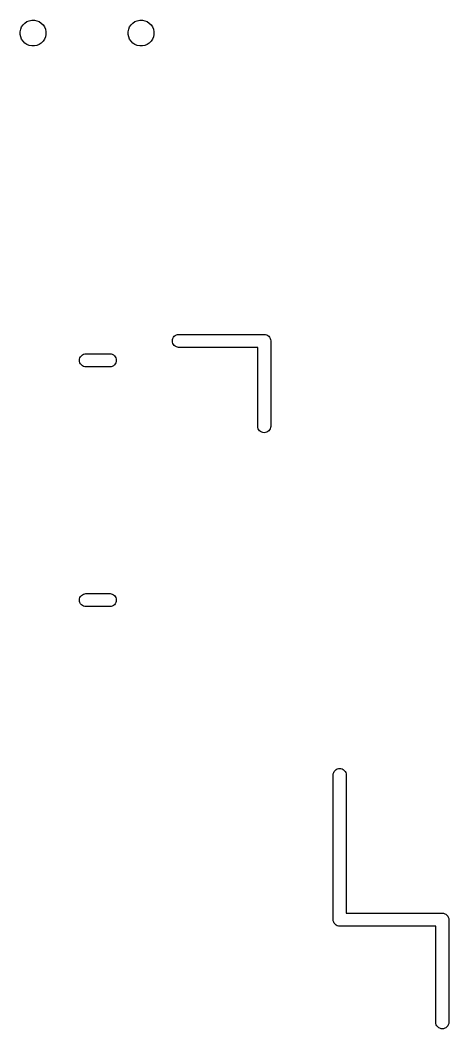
# Model space of a CAD drawing. Extents: x 0.47 to 2.43, y -7.79 to -4.92.
# Drawn here: x 1.4914 to 1.6476, y -5.5189 to -5.1512 of the extents above; entities that cross this region are included whole.
import ezdxf

# ---------------------------------------------------------------- set-up
doc = ezdxf.new("R2010")
doc.units = 0
doc.header["$MEASUREMENT"] = 0
doc.layers.add('BLACK', color=7, linetype='CONTINUOUS')

msp = doc.modelspace()

# ---------------------------------------------------------------- linework, layer by layer
at = {"layer": 'BLACK', "linetype": 'CONTINUOUS'}
for p, q in [((1.49136, -5.15544), (1.49154, -5.15453)), ((1.49154, -5.15453), (1.4919, -5.15368)), ((1.4919, -5.15368), (1.49241, -5.15291)), ((1.49241, -5.15291), (1.49307, -5.15225)), ((1.49307, -5.15225), (1.49384, -5.15174)), ((1.49384, -5.15174), (1.49469, -5.15138)), ((1.49469, -5.15138), (1.4956, -5.1512)), ((1.4956, -5.1512), (1.49653, -5.1512)), ((1.49653, -5.1512), (1.49743, -5.15138)), ((1.49743, -5.15138), (1.49829, -5.15174)), ((1.49829, -5.15174), (1.49906, -5.15225)), ((1.49906, -5.15225), (1.49971, -5.15291)), ((1.49971, -5.15291), (1.50023, -5.15368)), ((1.50023, -5.15368), (1.50058, -5.15453)), ((1.50058, -5.15453), (1.50076, -5.15544)), ((1.53073, -5.15544), (1.53091, -5.15453)), ((1.53091, -5.15453), (1.53127, -5.15368)), ((1.53127, -5.15368), (1.53178, -5.15291)), ((1.53178, -5.15291), (1.53244, -5.15225)), ((1.53244, -5.15225), (1.53321, -5.15174)), ((1.53321, -5.15174), (1.53406, -5.15138)), ((1.53406, -5.15138), (1.53497, -5.1512)), ((1.53497, -5.1512), (1.5359, -5.1512)), ((1.5359, -5.1512), (1.5368, -5.15138)), ((1.5368, -5.15138), (1.53766, -5.15174)), ((1.53766, -5.15174), (1.53843, -5.15225)), ((1.53843, -5.15225), (1.53909, -5.15291)), ((1.53909, -5.15291), (1.5396, -5.15368)), ((1.5396, -5.15368), (1.53995, -5.15453)), ((1.53995, -5.15453), (1.54013, -5.15544)), ((1.49136, -5.15637), (1.49136, -5.15544)), ((1.49154, -5.15728), (1.49136, -5.15637)), ((1.4919, -5.15813), (1.49154, -5.15728)), ((1.49241, -5.1589), (1.4919, -5.15813)), ((1.50023, -5.15813), (1.49971, -5.1589)), ((1.50058, -5.15728), (1.50023, -5.15813)), ((1.50076, -5.15637), (1.50058, -5.15728)), ((1.50076, -5.15544), (1.50076, -5.15637)), ((1.53073, -5.15637), (1.53073, -5.15544)), ((1.53091, -5.15728), (1.53073, -5.15637)), ((1.53127, -5.15813), (1.53091, -5.15728)), ((1.53178, -5.1589), (1.53127, -5.15813)), ((1.5396, -5.15813), (1.53909, -5.1589)), ((1.53995, -5.15728), (1.5396, -5.15813)), ((1.54013, -5.15637), (1.53995, -5.15728)), ((1.54013, -5.15544), (1.54013, -5.15637)), ((1.49307, -5.15956), (1.49241, -5.1589)), ((1.49384, -5.16007), (1.49307, -5.15956)), ((1.49469, -5.16043), (1.49384, -5.16007)), ((1.4956, -5.16061), (1.49469, -5.16043)), ((1.49653, -5.16061), (1.4956, -5.16061)), ((1.49743, -5.16043), (1.49653, -5.16061)), ((1.49829, -5.16007), (1.49743, -5.16043)), ((1.49906, -5.15956), (1.49829, -5.16007)), ((1.49971, -5.1589), (1.49906, -5.15956)), ((1.53244, -5.15956), (1.53178, -5.1589)), ((1.53321, -5.16007), (1.53244, -5.15956)), ((1.53406, -5.16043), (1.53321, -5.16007)), ((1.53497, -5.16061), (1.53406, -5.16043)), ((1.5359, -5.16061), (1.53497, -5.16061)), ((1.5368, -5.16043), (1.5359, -5.16061)), ((1.53766, -5.16007), (1.5368, -5.16043)), ((1.53843, -5.15956), (1.53766, -5.16007)), ((1.53909, -5.1589), (1.53843, -5.15956)), ((1.54684, -5.26811), (1.54688, -5.26765)), ((1.54688, -5.26857), (1.54684, -5.26811)), ((1.54688, -5.26765), (1.54702, -5.2672)), ((1.54702, -5.26902), (1.54688, -5.26857)), ((1.54702, -5.2672), (1.54724, -5.26679)), ((1.54724, -5.26679), (1.54753, -5.26643)), ((1.54753, -5.26643), (1.54789, -5.26614)), ((1.54789, -5.26614), (1.5483, -5.26592)), ((1.5483, -5.26592), (1.54875, -5.26578)), ((1.54875, -5.26578), (1.5491, -5.26575)), ((1.5491, -5.26575), (1.5802, -5.26575)), ((1.5802, -5.26575), (1.58031, -5.26574)), ((1.58031, -5.26574), (1.58043, -5.26575)), ((1.58043, -5.26575), (1.58078, -5.26578)), ((1.58078, -5.26578), (1.58122, -5.26592)), ((1.58122, -5.26592), (1.58163, -5.26614)), ((1.58163, -5.26614), (1.58199, -5.26643)), ((1.58199, -5.26643), (1.58229, -5.26679)), ((1.58229, -5.26679), (1.58251, -5.2672)), ((1.58251, -5.2672), (1.58264, -5.26765)), ((1.58264, -5.26765), (1.58269, -5.26811)), ((1.58269, -5.26811), (1.58268, -5.26823)), ((1.58268, -5.26823), (1.58268, -5.29933)), ((1.54724, -5.26943), (1.54702, -5.26902)), ((1.54753, -5.26979), (1.54724, -5.26943)), ((1.54789, -5.27008), (1.54753, -5.26979)), ((1.5483, -5.2703), (1.54789, -5.27008)), ((1.54875, -5.27044), (1.5483, -5.2703)), ((1.5491, -5.27047), (1.54875, -5.27044)), ((1.57795, -5.27047), (1.5491, -5.27047)), ((1.57795, -5.29933), (1.57795, -5.27047)), ((1.51298, -5.2752), (1.51303, -5.27473)), ((1.51303, -5.27566), (1.51298, -5.2752)), ((1.51303, -5.27473), (1.51316, -5.27429)), ((1.51316, -5.27611), (1.51303, -5.27566)), ((1.51316, -5.27429), (1.51338, -5.27388)), ((1.51338, -5.27388), (1.51368, -5.27352)), ((1.51368, -5.27352), (1.51404, -5.27322)), ((1.51404, -5.27322), (1.51445, -5.273)), ((1.51445, -5.273), (1.51489, -5.27287)), ((1.51489, -5.27287), (1.51524, -5.27283)), ((1.51524, -5.27283), (1.52413, -5.27283)), ((1.52413, -5.27283), (1.52448, -5.27287)), ((1.52448, -5.27287), (1.52492, -5.273)), ((1.52492, -5.273), (1.52533, -5.27322)), ((1.52533, -5.27322), (1.52569, -5.27352)), ((1.52569, -5.27352), (1.52599, -5.27388)), ((1.52599, -5.27388), (1.52621, -5.27429)), ((1.52621, -5.27429), (1.52634, -5.27473)), ((1.52634, -5.27566), (1.52621, -5.27611)), ((1.52634, -5.27473), (1.52639, -5.2752)), ((1.52639, -5.2752), (1.52634, -5.27566)), ((1.51338, -5.27652), (1.51316, -5.27611)), ((1.51368, -5.27688), (1.51338, -5.27652)), ((1.51404, -5.27717), (1.51368, -5.27688)), ((1.51445, -5.27739), (1.51404, -5.27717)), ((1.51489, -5.27752), (1.51445, -5.27739)), ((1.51524, -5.27756), (1.51489, -5.27752)), ((1.52413, -5.27756), (1.51524, -5.27756)), ((1.52448, -5.27752), (1.52413, -5.27756)), ((1.52492, -5.27739), (1.52448, -5.27752)), ((1.52533, -5.27717), (1.52492, -5.27739)), ((1.52569, -5.27688), (1.52533, -5.27717)), ((1.52599, -5.27652), (1.52569, -5.27688)), ((1.52621, -5.27611), (1.52599, -5.27652)), ((1.57799, -5.29968), (1.57795, -5.29933)), ((1.57812, -5.30012), (1.57799, -5.29968)), ((1.57834, -5.30053), (1.57812, -5.30012)), ((1.57864, -5.30089), (1.57834, -5.30053)), ((1.579, -5.30119), (1.57864, -5.30089)), ((1.57941, -5.30141), (1.579, -5.30119)), ((1.57985, -5.30154), (1.57941, -5.30141)), ((1.58031, -5.30159), (1.57985, -5.30154)), ((1.58078, -5.30154), (1.58031, -5.30159)), ((1.58122, -5.30141), (1.58078, -5.30154)), ((1.58163, -5.30119), (1.58122, -5.30141)), ((1.58199, -5.30089), (1.58163, -5.30119)), ((1.58229, -5.30053), (1.58199, -5.30089)), ((1.58251, -5.30012), (1.58229, -5.30053)), ((1.58264, -5.29968), (1.58251, -5.30012)), ((1.58268, -5.29933), (1.58264, -5.29968)), ((1.51368, -5.36092), (1.51404, -5.36062)), ((1.51404, -5.36062), (1.51445, -5.36041)), ((1.51445, -5.36041), (1.51489, -5.36027)), ((1.51489, -5.36027), (1.51524, -5.36024)), ((1.51524, -5.36024), (1.52413, -5.36024)), ((1.52413, -5.36024), (1.52448, -5.36027)), ((1.52448, -5.36027), (1.52492, -5.36041)), ((1.52492, -5.36041), (1.52533, -5.36062)), ((1.52533, -5.36062), (1.52569, -5.36092)), ((1.51298, -5.3626), (1.51303, -5.36214)), ((1.51303, -5.36306), (1.51298, -5.3626)), ((1.51303, -5.36214), (1.51316, -5.36169)), ((1.51316, -5.36351), (1.51303, -5.36306)), ((1.51316, -5.36169), (1.51338, -5.36128)), ((1.51338, -5.36392), (1.51316, -5.36351)), ((1.51338, -5.36128), (1.51368, -5.36092)), ((1.51368, -5.36428), (1.51338, -5.36392)), ((1.51404, -5.36457), (1.51368, -5.36428)), ((1.52569, -5.36428), (1.52533, -5.36457)), ((1.52569, -5.36092), (1.52599, -5.36128)), ((1.52599, -5.36392), (1.52569, -5.36428)), ((1.52599, -5.36128), (1.52621, -5.36169)), ((1.52621, -5.36351), (1.52599, -5.36392)), ((1.52621, -5.36169), (1.52634, -5.36214)), ((1.52634, -5.36306), (1.52621, -5.36351)), ((1.52634, -5.36214), (1.52639, -5.3626)), ((1.52639, -5.3626), (1.52634, -5.36306)), ((1.51445, -5.36479), (1.51404, -5.36457)), ((1.51489, -5.36493), (1.51445, -5.36479)), ((1.51524, -5.36496), (1.51489, -5.36493)), ((1.52413, -5.36496), (1.51524, -5.36496)), ((1.52448, -5.36493), (1.52413, -5.36496)), ((1.52492, -5.36479), (1.52448, -5.36493)), ((1.52533, -5.36457), (1.52492, -5.36479)), ((1.60547, -5.42622), (1.60551, -5.42588)), ((1.60547, -5.47898), (1.60547, -5.42622)), ((1.60551, -5.42588), (1.60564, -5.42543)), ((1.60564, -5.42543), (1.60586, -5.42502)), ((1.60586, -5.42502), (1.60616, -5.42466)), ((1.60616, -5.42466), (1.60652, -5.42436)), ((1.60652, -5.42436), (1.60693, -5.42415)), ((1.60693, -5.42415), (1.60737, -5.42401)), ((1.60737, -5.42401), (1.60783, -5.42396)), ((1.60783, -5.42396), (1.6083, -5.42401)), ((1.6083, -5.42401), (1.60874, -5.42415)), ((1.60874, -5.42415), (1.60915, -5.42436)), ((1.60915, -5.42436), (1.60951, -5.42466)), ((1.60951, -5.42466), (1.60981, -5.42502)), ((1.60981, -5.42502), (1.61003, -5.42543)), ((1.61003, -5.42543), (1.61016, -5.42588)), ((1.61016, -5.42588), (1.6102, -5.42622)), ((1.6102, -5.42622), (1.6102, -5.47673)), ((1.6102, -5.47673), (1.64512, -5.47673)), ((1.64512, -5.47673), (1.64524, -5.47672)), ((1.64524, -5.47672), (1.64535, -5.47673)), ((1.64535, -5.47673), (1.6457, -5.47677)), ((1.6457, -5.47677), (1.64614, -5.4769)), ((1.64614, -5.4769), (1.64655, -5.47712)), ((1.64655, -5.47712), (1.64691, -5.47742)), ((1.64691, -5.47742), (1.64721, -5.47778)), ((1.64721, -5.47778), (1.64743, -5.47819)), ((1.64743, -5.47819), (1.64756, -5.47863)), ((1.60546, -5.47909), (1.60547, -5.47898)), ((1.60551, -5.47956), (1.60546, -5.47909)), ((1.60564, -5.48), (1.60551, -5.47956)), ((1.60583, -5.48036), (1.60564, -5.48)), ((1.60586, -5.48041), (1.60583, -5.48036)), ((1.60616, -5.48077), (1.60586, -5.48041)), ((1.60652, -5.48107), (1.60616, -5.48077)), ((1.60693, -5.48129), (1.60652, -5.48107)), ((1.60737, -5.48142), (1.60693, -5.48129)), ((1.60783, -5.48147), (1.60737, -5.48142)), ((1.60795, -5.48146), (1.60783, -5.48147)), ((1.64287, -5.48146), (1.60795, -5.48146)), ((1.64287, -5.51661), (1.64287, -5.48146)), ((1.64756, -5.47863), (1.64761, -5.47909)), ((1.64761, -5.47909), (1.6476, -5.47921)), ((1.6476, -5.47921), (1.6476, -5.51661)), ((1.64291, -5.51696), (1.64287, -5.51661)), ((1.64304, -5.5174), (1.64291, -5.51696)), ((1.64326, -5.51781), (1.64304, -5.5174)), ((1.64356, -5.51817), (1.64326, -5.51781)), ((1.64392, -5.51847), (1.64356, -5.51817)), ((1.64433, -5.51869), (1.64392, -5.51847)), ((1.64477, -5.51882), (1.64433, -5.51869)), ((1.64614, -5.51869), (1.6457, -5.51882)), ((1.64655, -5.51847), (1.64614, -5.51869)), ((1.64691, -5.51817), (1.64655, -5.51847)), ((1.64721, -5.51781), (1.64691, -5.51817)), ((1.64743, -5.5174), (1.64721, -5.51781)), ((1.64756, -5.51696), (1.64743, -5.5174)), ((1.6476, -5.51661), (1.64756, -5.51696)), ((1.64524, -5.51887), (1.64477, -5.51882)), ((1.6457, -5.51882), (1.64524, -5.51887))]:
    msp.add_line(p, q, dxfattribs=at)

doc.saveas('drawing.dxf')
